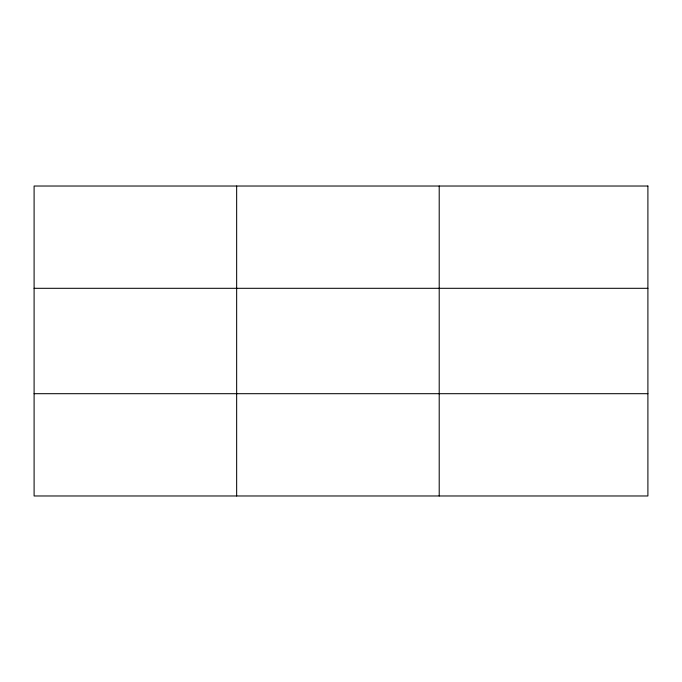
<?xml version="1.0" encoding="UTF-8"?>
<svg xmlns="http://www.w3.org/2000/svg" width="682" height="682" viewBox="0 0 682 682"><rect width="100%" height="100%" fill="white"/><g stroke="black" fill="none" stroke-linecap="round" stroke-linejoin="round"><path stroke-width="1.02" d="M236.654 495.976L236.654 186.024M439.208 495.976L439.208 186.024M34.1 288.307L647.9 288.307M34.1 393.693L647.9 393.693M647.9 186.024L34.1 186.024L34.1 495.976L647.9 495.976L647.9 186.024"/></g></svg>
